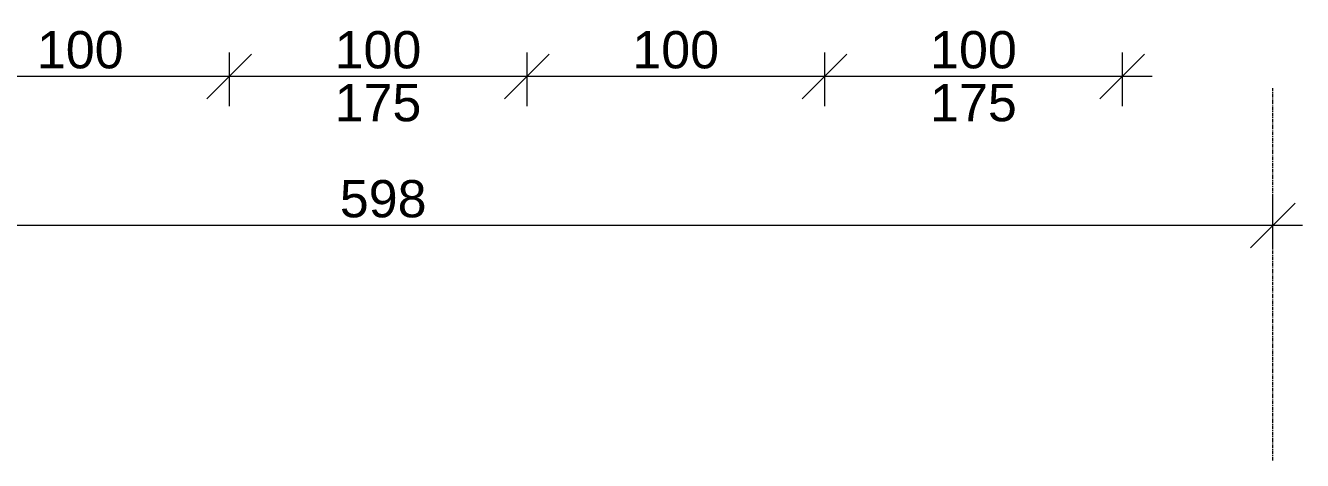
# Model space of a CAD drawing. Header units: centimetres. Extents: x -5566 to 5867, y -120 to 4683.
# Drawn here: x -2408.9 to -1980, y -46.8 to 99.1 of the extents above; entities that cross this region are included whole.
import ezdxf

# ---------------------------------------------------------------- set-up
doc = ezdxf.new("R2010")
doc.units = ezdxf.units.CM
doc.linetypes.add('Grid Line', pattern=[2.1, 1.2, -0.3, 0.3, -0.3])
doc.layers.add('A-ANNO-DIMS', color=211, linetype='Continuous', lineweight=5)
doc.layers.add('S-GRID', color=1, linetype='Continuous', lineweight=5)
doc.styles.add('Arial', font='arial.ttf', dxfattribs={"height": 12.5})
doc.dimstyles.new('100_200_2_5mm_Arial_cm', dxfattribs={"dimscale": 30.48, "dimtxt": 12.753242, "dimasz": 0.492126, "dimexe": 0.328084, "dimexo": 0.0625, "dimgap": 0.082021, "dimtad": 1, "dimdec": 0, "dimzin": 0, "dimdsep": 46, "dimtxsty": 'Arial', "dimblk1": 'OBLIQUE', "dimblk2": 'OBLIQUE', "dimsah": 1, "dimcen": 0.09, "dimdle": 0.328084, "dimazin": 0, "dimtfac": 1, "dimtdec": 4, "dimtix": 1, "dimtmove": 0, "dimatfit": 3, "dimfxl": 0.328084, "dimfxlon": 1, "dimtvp": 1, "dimtolj": 1, "dimtzin": 0, "dimlwd": 15, "dimlwe": 15, "dimarcsym": 2})
doc.dimstyles.new('200_100_2_5mm_Arial_cm___OpenHeight', dxfattribs={"dimscale": 30.48, "dimtxt": 12.753242, "dimasz": 0.492126, "dimexe": 0.328084, "dimexo": 0.0625, "dimgap": 0.082021, "dimtad": 1, "dimdec": 0, "dimzin": 0, "dimdsep": 46, "dimtxsty": 'Arial', "dimblk1": 'OBLIQUE', "dimblk2": 'OBLIQUE', "dimsah": 1, "dimcen": 0.09, "dimdle": 0.328084, "dimazin": 0, "dimtfac": 1, "dimtdec": 4, "dimtix": 1, "dimtmove": 0, "dimatfit": 3, "dimfxl": 0.328084, "dimfxlon": 1, "dimtvp": 1, "dimtolj": 1, "dimtzin": 0, "dimlwd": 18, "dimlwe": 18, "dimarcsym": 2})

# ---------------------------------------------------------------- blocks, each defined once
blk = doc.blocks.new('_Oblique')
at = {"color": 0, "linetype": 'ByBlock', "lineweight": -2}
blk.add_line((-0.5, -0.5), (0.5, 0.5), dxfattribs=at)
blk = doc.blocks.new('DIMBLOCK54-Level _9_00')
at = {"layer": 'A-ANNO-DIMS', "color": 0, "lineweight": 15, "transparency": 16777216}
for p, q in [((-2587.5, 23.96), (-2587.5, 42.06)), ((-1990, 23.96), (-1990, 42.06)), ((-1980, 32.06), (-2597.5, 32.06))]:
    blk.add_line(p, q, dxfattribs=at)
at = {"layer": 'Defpoints', "color": 0, "transparency": 16777216}
for p in [(-2587.5, 32.06), (-2587.5, 22.06), (-1990, 22.06)]:
    blk.add_point(p, dxfattribs=at)
at = {"layer": 'A-ANNO-DIMS', "color": 0, "lineweight": 15, "transparency": 16777216, "xscale": 15, "yscale": 15, "zscale": 15, "rotation": 180}
blk.add_blockref('_Oblique', (-2587.5, 32.06), dxfattribs=at)
at = {"layer": 'A-ANNO-DIMS', "color": 0, "lineweight": 15, "transparency": 16777216, "xscale": 15, "yscale": 15, "zscale": 15}
blk.add_blockref('_Oblique', (-1990, 32.06), dxfattribs=at)
at = {"layer": 'A-ANNO-DIMS', "color": 0, "lineweight": 15, "transparency": 16777216, "insert": (-2288.75, 40.94), "char_height": 12.5, "width": 34.6103, "attachment_point": 5, "style": 'Arial'}
blk.add_mtext('\\A1;598', dxfattribs=at)
blk = doc.blocks.new('DIMBLOCK171-Level _9_00')
at = {"layer": 'A-ANNO-DIMS', "color": 0, "lineweight": 18, "transparency": 16777216}
for p, q in [((-2140.5, 90.15), (-2140.5, 72.06)), ((-2040.5, 90.15), (-2040.5, 72.06)), ((-2030.5, 82.06), (-2150.5, 82.06))]:
    blk.add_line(p, q, dxfattribs=at)
at = {"layer": 'Defpoints', "color": 0, "transparency": 16777216}
for p in [(-2140.5, 92.06), (-2040.5, 92.06), (-2140.5, 82.06)]:
    blk.add_point(p, dxfattribs=at)
at = {"layer": 'A-ANNO-DIMS', "color": 0, "lineweight": 18, "transparency": 16777216, "xscale": 15, "yscale": 15, "zscale": 15, "rotation": 180}
blk.add_blockref('_Oblique', (-2140.5, 82.06), dxfattribs=at)
at = {"layer": 'A-ANNO-DIMS', "color": 0, "lineweight": 18, "transparency": 16777216, "xscale": 15, "yscale": 15, "zscale": 15}
blk.add_blockref('_Oblique', (-2040.5, 82.06), dxfattribs=at)
at = {"layer": 'A-ANNO-DIMS', "color": 0, "lineweight": 18, "transparency": 16777216, "char_height": 12.5, "width": 34.6103, "attachment_point": 5, "style": 'Arial'}
for s, insert in [('\\A1;100', (-2090.5, 90.94)), ('\\A1;175', (-2090.5, 73.18))]:
    blk.add_mtext(s, dxfattribs=dict(at, insert=insert))
blk = doc.blocks.new('DIMBLOCK172-Level _9_00')
at = {"layer": 'A-ANNO-DIMS', "color": 0, "lineweight": 18, "transparency": 16777216}
for p, q in [((-2240.5, 90.15), (-2240.5, 72.06)), ((-2140.5, 90.15), (-2140.5, 72.06)), ((-2130.5, 82.06), (-2250.5, 82.06))]:
    blk.add_line(p, q, dxfattribs=at)
at = {"layer": 'Defpoints', "color": 0, "transparency": 16777216}
for p in [(-2240.5, 92.06), (-2140.5, 92.06), (-2240.5, 82.06)]:
    blk.add_point(p, dxfattribs=at)
at = {"layer": 'A-ANNO-DIMS', "color": 0, "lineweight": 18, "transparency": 16777216, "xscale": 15, "yscale": 15, "zscale": 15, "rotation": 180}
blk.add_blockref('_Oblique', (-2240.5, 82.06), dxfattribs=at)
at = {"layer": 'A-ANNO-DIMS', "color": 0, "lineweight": 18, "transparency": 16777216, "xscale": 15, "yscale": 15, "zscale": 15}
blk.add_blockref('_Oblique', (-2140.5, 82.06), dxfattribs=at)
at = {"layer": 'A-ANNO-DIMS', "color": 0, "lineweight": 18, "transparency": 16777216, "insert": (-2190.5, 90.94), "char_height": 12.5, "width": 34.6103, "attachment_point": 5, "style": 'Arial'}
blk.add_mtext('\\A1;100', dxfattribs=at)
blk = doc.blocks.new('DIMBLOCK173-Level _9_00')
at = {"layer": 'A-ANNO-DIMS', "color": 0, "lineweight": 18, "transparency": 16777216}
for p, q in [((-2340.5, 90.15), (-2340.5, 72.06)), ((-2240.5, 90.15), (-2240.5, 72.06)), ((-2230.5, 82.06), (-2350.5, 82.06))]:
    blk.add_line(p, q, dxfattribs=at)
at = {"layer": 'Defpoints', "color": 0, "transparency": 16777216}
for p in [(-2340.5, 92.06), (-2240.5, 92.06), (-2340.5, 82.06)]:
    blk.add_point(p, dxfattribs=at)
at = {"layer": 'A-ANNO-DIMS', "color": 0, "lineweight": 18, "transparency": 16777216, "xscale": 15, "yscale": 15, "zscale": 15, "rotation": 180}
blk.add_blockref('_Oblique', (-2340.5, 82.06), dxfattribs=at)
at = {"layer": 'A-ANNO-DIMS', "color": 0, "lineweight": 18, "transparency": 16777216, "xscale": 15, "yscale": 15, "zscale": 15}
blk.add_blockref('_Oblique', (-2240.5, 82.06), dxfattribs=at)
at = {"layer": 'A-ANNO-DIMS', "color": 0, "lineweight": 18, "transparency": 16777216, "char_height": 12.5, "width": 34.6103, "attachment_point": 5, "style": 'Arial'}
for s, insert in [('\\A1;100', (-2290.5, 90.94)), ('\\A1;175', (-2290.5, 73.18))]:
    blk.add_mtext(s, dxfattribs=dict(at, insert=insert))
blk = doc.blocks.new('DIMBLOCK174-Level _9_00')
at = {"layer": 'A-ANNO-DIMS', "color": 0, "lineweight": 18, "transparency": 16777216}
for p, q in [((-2440.5, 90.15), (-2440.5, 72.06)), ((-2340.5, 90.15), (-2340.5, 72.06)), ((-2330.5, 82.06), (-2450.5, 82.06))]:
    blk.add_line(p, q, dxfattribs=at)
at = {"layer": 'Defpoints', "color": 0, "transparency": 16777216}
for p in [(-2440.5, 92.06), (-2340.5, 92.06), (-2440.5, 82.06)]:
    blk.add_point(p, dxfattribs=at)
at = {"layer": 'A-ANNO-DIMS', "color": 0, "lineweight": 18, "transparency": 16777216, "xscale": 15, "yscale": 15, "zscale": 15, "rotation": 180}
blk.add_blockref('_Oblique', (-2440.5, 82.06), dxfattribs=at)
at = {"layer": 'A-ANNO-DIMS', "color": 0, "lineweight": 18, "transparency": 16777216, "xscale": 15, "yscale": 15, "zscale": 15}
blk.add_blockref('_Oblique', (-2340.5, 82.06), dxfattribs=at)
at = {"layer": 'A-ANNO-DIMS', "color": 0, "lineweight": 18, "transparency": 16777216, "insert": (-2390.5, 90.94), "char_height": 12.5, "width": 34.6103, "attachment_point": 5, "style": 'Arial'}
blk.add_mtext('\\A1;100', dxfattribs=at)

msp = doc.modelspace()

# ---------------------------------------------------------------- linework, layer by layer
at = {"layer": 'S-GRID', "linetype": 'Grid Line'}
msp.add_line((-1990, -46.83), (-1990, 78.17), dxfattribs=at)

# ---------------------------------------------------------------- dimensions: what is measured, and where the dimension line sits
at = {"layer": 'A-ANNO-DIMS', "lineweight": 18}
for base, p1, p2, picture, middle in [((-2440.5, 82.06), (-2340.5, 92.06), (-2440.5, 92.06), 'DIMBLOCK174-Level _9_00', (-2390.5, 90.94)), ((-2240.5, 82.06), (-2140.5, 92.06), (-2240.5, 92.06), 'DIMBLOCK172-Level _9_00', (-2190.5, 90.94))]:
    dim = msp.add_linear_dim(base=base, p1=p1, p2=p2, dimstyle='200_100_2_5mm_Arial_cm___OpenHeight', override={"dimpost": '<>', "dimfxl": 100}, dxfattribs=at)
    dim.commit()
    dim.dimension.update_dxf_attribs({"geometry": picture, "text_midpoint": middle})
for base, p1, p2, picture, middle in [((-2340.5, 82.06), (-2240.5, 92.06), (-2340.5, 92.06), 'DIMBLOCK173-Level _9_00', (-2290.5, 82.06)), ((-2140.5, 82.06), (-2040.5, 92.06), (-2140.5, 92.06), 'DIMBLOCK171-Level _9_00', (-2090.5, 82.06))]:
    dim = msp.add_linear_dim(base=base, p1=p1, p2=p2, text='<>\\X175', dimstyle='200_100_2_5mm_Arial_cm___OpenHeight', override={"dimpost": '<>', "dimfxl": 100}, dxfattribs=at)
    dim.commit()
    dim.dimension.update_dxf_attribs({"geometry": picture, "text_midpoint": middle})
at = {"layer": 'A-ANNO-DIMS', "lineweight": 15}
dim = msp.add_linear_dim(base=(-2587.5, 32.05886031), p1=(-1990, 22.05886031), p2=(-2587.5, 22.05886031), dimstyle='100_200_2_5mm_Arial_cm', override={"dimpost": '<>', "dimfxl": 597.5}, dxfattribs=at)
dim.commit()
dim.dimension.update_dxf_attribs({"geometry": 'DIMBLOCK54-Level _9_00', "text_midpoint": (-2288.75, 40.94102266)})

doc.saveas('drawing.dxf')
